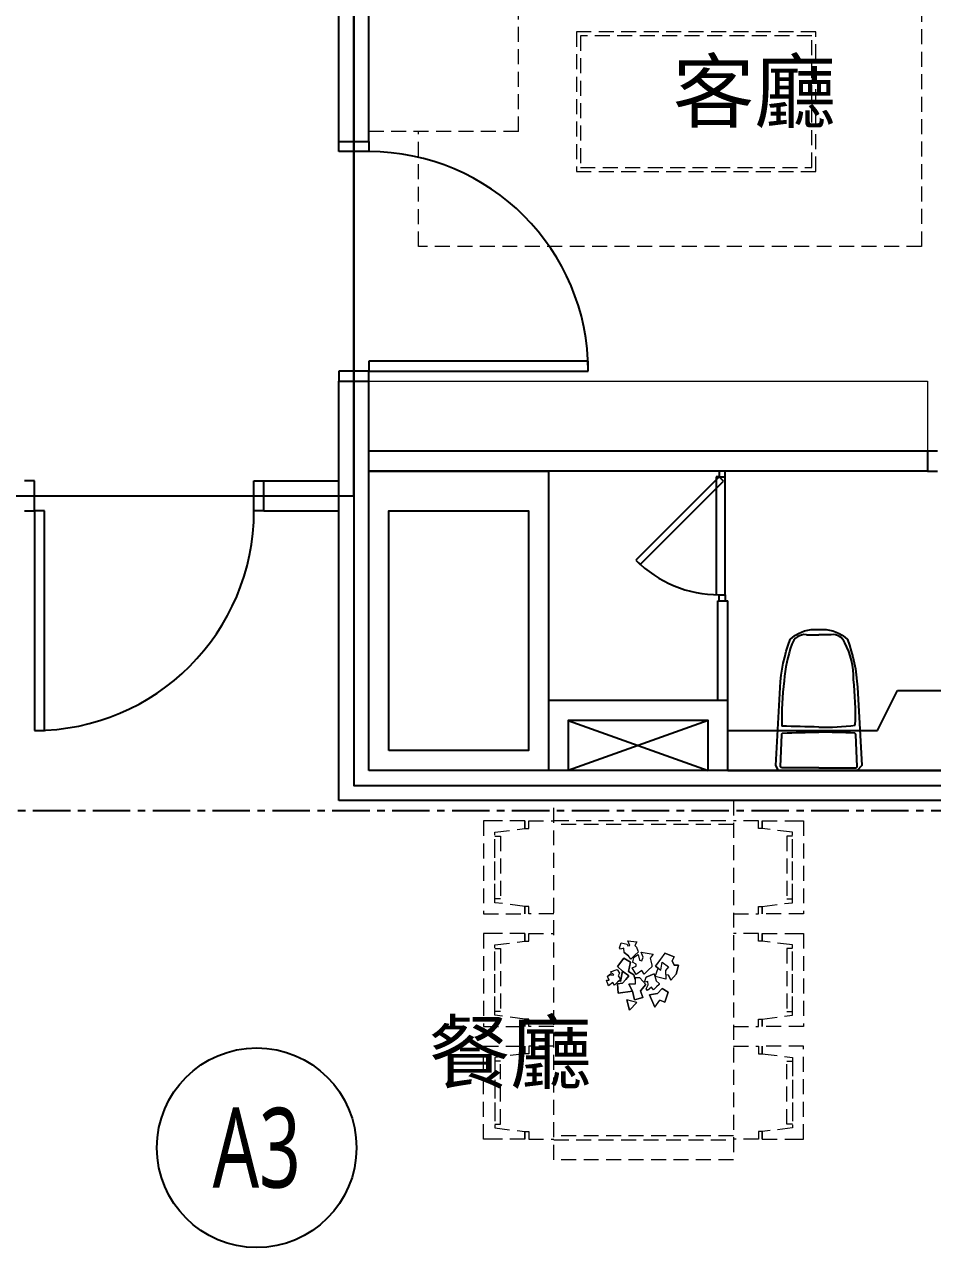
# Model space of a CAD drawing. Header units: millimetres. Extents: x -3377 to 119122, y -22007 to 15479.
# Drawn here: x 41891 to 42346, y 12990 to 13603 of the extents above; entities that cross this region are included whole.
import ezdxf
from ezdxf.enums import TextEntityAlignment as Align

# ---------------------------------------------------------------- set-up
doc = ezdxf.new("R2010")
doc.units = ezdxf.units.MM
doc.header["$LTSCALE"] = 150
doc.header["$MEASUREMENT"] = 0
doc.linetypes.add('11', pattern=[0.15, 0.1, -0.05])
doc.linetypes.add('CENTER', pattern=[2, 1.25, -0.25, 0.25, -0.25])
doc.layers.get('0').update_dxf_attribs({"plot": 0})
for name, color, linetype, plot in [('AREA', 3, 'Continuous', False), ('FUNITURE', 9, 'Continuous', False), ('S-ARCH', 252, 'Continuous', False)]:
    doc.layers.add(name, color=color, linetype=linetype, plot=plot)
for name, color, linetype in [('GRID', 5, 'CENTER'), ('OPEN', 4, 'Continuous'), ('SYM', 3, 'Continuous'), ('TEXT', 2, 'Continuous'), ('TOIL', 6, 'Continuous'), ('WALL', 2, 'Continuous'), ('WALL2', 3, 'Continuous')]:
    doc.layers.add(name, color=color, linetype=linetype)
doc.styles.add('C1', font='', dxfattribs={"bigfont": 'japanese.shx'})
doc.styles.add('HH', font='')
doc.styles.get('C1').set_extended_font_data('微軟正黑體')
doc.styles.get('HH').set_extended_font_data('Microsoft JhengHei')

# ---------------------------------------------------------------- blocks, each defined once
blk = doc.blocks.new('A$C36C53BDF')
at = {"color": 252}
for p, q in [((-2234.56143, -424.13893), (-2304.56143, -449.13893)), ((-2304.56143, -424.13893), (-2234.56143, -449.13893))]:
    blk.add_line(p, q, dxfattribs=at)
at = {"layer": 'AREA', "color": 252}
for points in [[(-1979.56143, 48.36107), (-1979.56143, 258.36107), (-2412.06143, 258.36107), (-2412.06143, 118.36107), (-2412.06143, -311.63893), (-2412.06143, -449.13893), (-2412.06143, -456.63893), (-1747.06143, -456.63893), (-1609.56143, -456.63893), (-1609.56143, 48.36107), (-1794.56143, 48.36107)], [(-3284.56143, 33.36107), (-3414.56143, 33.36107), (-3414.56143, 118.36107), (-3639.56143, 118.36107), (-3639.56143, -321.63893), (-3414.56143, -321.63893), (-3414.56143, -296.63893), (-3414.56143, -191.63893), (-3144.56143, -191.63893), (-2929.56143, -191.63893), (-2652.06143, -191.63893), (-2652.06143, -311.63893), (-2412.06143, -311.63893), (-2412.06143, 118.36107), (-2652.06143, 118.36107), (-2652.06143, 33.36107)]]:
    blk.add_lwpolyline(points, close=True, dxfattribs=at)
at = {"layer": 'FUNITURE', "color": 252, "linetype": '11', "lineweight": 5, "ltscale": 0.5}
for p, q in [((-2404.56139, -129.13893), (-2404.56143, 40.86107)), ((-2329.56143, -129.13893), (-2329.56143, -44.13893)), ((-2127.61522, -44.13893), (-2127.61522, -186.71087)), ((-2300.52591, -79.13893), (-2300.52591, -149.13893)), ((-2180.52591, -79.13893), (-2300.52591, -79.13893)), ((-2180.52591, -149.13893), (-2180.52591, -79.13893)), ((-2298.52591, -81.13893), (-2298.52591, -147.13893)), ((-2182.52591, -81.13893), (-2298.52591, -81.13893)), ((-2182.52591, -147.13893), (-2182.52591, -81.13893)), ((-2329.56143, -129.13893), (-2404.56139, -129.13893)), ((-2379.56143, -186.71087), (-2379.56143, -129.13893)), ((-2300.52591, -149.13893), (-2180.52591, -149.13893)), ((-2298.52591, -147.13893), (-2182.52591, -147.13893)), ((-2127.61522, -186.71087), (-2379.56143, -186.71087))]:
    blk.add_line(p, q, dxfattribs=at)
at = {"layer": 'FUNITURE', "color": 252, "linetype": '11', "lineweight": 13, "ltscale": 0.5}
for p, q in [((-2311.85242, -644.13893), (-2311.85242, -464.13893)), ((-2221.85242, -464.13893), (-2311.79399, -464.13893)), ((-2221.85242, -464.13893), (-2221.85242, -644.13893)), ((-2347.06143, -474.45031), (-2347.06143, -521.03446)), ((-2341.40053, -474.45031), (-2347.06143, -474.45031)), ((-2326.30478, -474.45031), (-2341.40053, -474.45031)), ((-2326.30478, -474.45031), (-2326.30478, -478.22425)), ((-2326.30478, -478.22425), (-2326.30478, -474.45031)), ((-2324.41781, -474.45031), (-2311.85242, -474.45031)), ((-2324.41781, -478.22425), (-2324.41781, -474.45031)), ((-2311.85242, -474.13893), (-2221.85242, -474.13893)), ((-2221.85242, -476.13893), (-2311.79399, -476.13893)), ((-2209.28702, -474.45031), (-2221.85242, -474.45031)), ((-2209.28702, -478.22425), (-2209.28702, -474.45031)), ((-2207.40006, -474.45031), (-2192.30431, -474.45031)), ((-2207.40006, -474.45031), (-2207.40006, -478.22425)), ((-2207.40006, -478.22425), (-2207.40006, -474.45031)), ((-2192.30431, -474.45031), (-2186.6434, -474.45031)), ((-2186.6434, -474.45031), (-2186.6434, -521.03446)), ((-2341.40053, -480.11121), (-2326.30478, -478.22425)), ((-2341.40053, -515.37355), (-2341.40053, -480.11121)), ((-2341.40053, -513.48659), (-2341.40053, -481.99818)), ((-2341.40053, -481.99818), (-2338.57007, -481.99818)), ((-2338.57007, -481.99818), (-2338.57007, -513.48659)), ((-2326.30478, -478.22425), (-2324.41781, -478.22425)), ((-2207.40006, -478.22425), (-2209.28702, -478.22425)), ((-2192.30431, -480.11121), (-2207.40006, -478.22425)), ((-2195.13476, -481.99818), (-2195.13476, -513.48659)), ((-2192.30431, -481.99818), (-2195.13476, -481.99818)), ((-2192.30431, -515.37355), (-2192.30431, -480.11121)), ((-2192.30431, -513.48659), (-2192.30431, -481.99818)), ((-2338.57007, -513.48659), (-2341.40053, -513.48659)), ((-2195.13476, -513.48659), (-2192.30431, -513.48659)), ((-2326.30478, -517.26052), (-2341.40053, -515.37355)), ((-2326.30478, -517.26052), (-2326.30478, -521.03446)), ((-2324.41781, -517.26052), (-2326.30478, -517.26052)), ((-2326.30478, -521.03446), (-2326.30478, -517.26052)), ((-2324.41781, -521.03446), (-2324.41781, -517.26052)), ((-2209.28702, -517.26052), (-2207.40006, -517.26052)), ((-2209.28702, -521.03446), (-2209.28702, -517.26052)), ((-2207.40006, -517.26052), (-2192.30431, -515.37355)), ((-2207.40006, -517.26052), (-2207.40006, -521.03446)), ((-2207.40006, -521.03446), (-2207.40006, -517.26052)), ((-2347.06143, -521.03446), (-2326.30478, -521.03446)), ((-2311.85242, -521.03446), (-2324.41781, -521.03446)), ((-2221.85242, -521.03446), (-2209.28702, -521.03446)), ((-2186.6434, -521.03446), (-2207.40006, -521.03446)), ((-2347.06143, -530.84686), (-2347.06143, -577.43101)), ((-2341.40053, -530.84686), (-2347.06143, -530.84686)), ((-2326.30478, -530.84686), (-2341.40053, -530.84686)), ((-2326.30478, -530.84686), (-2326.30478, -534.62079)), ((-2326.30478, -534.62079), (-2326.30478, -530.84686)), ((-2324.41781, -530.84686), (-2311.85242, -530.84686)), ((-2324.41781, -534.62079), (-2324.41781, -530.84686)), ((-2209.28702, -530.84686), (-2221.85242, -530.84686)), ((-2209.28702, -534.62079), (-2209.28702, -530.84686)), ((-2207.40006, -530.84686), (-2192.30431, -530.84686)), ((-2207.40006, -530.84686), (-2207.40006, -534.62079)), ((-2207.40006, -534.62079), (-2207.40006, -530.84686)), ((-2192.30431, -530.84686), (-2186.6434, -530.84686)), ((-2186.6434, -530.84686), (-2186.6434, -577.43101)), ((-2341.40053, -536.50776), (-2326.30478, -534.62079)), ((-2341.40053, -571.7701), (-2341.40053, -536.50776)), ((-2341.40053, -569.88313), (-2341.40053, -538.39473)), ((-2341.40053, -538.39473), (-2338.57007, -538.39473)), ((-2338.57007, -538.39473), (-2338.57007, -569.88313)), ((-2326.30478, -534.62079), (-2324.41781, -534.62079)), ((-2278.87708, -537.97291), (-2277.99596, -535.41302)), ((-2278.87708, -537.97291), (-2277.99596, -535.41302)), ((-2278.47766, -538.65957), (-2278.87708, -537.97291)), ((-2278.47766, -538.65957), (-2278.87708, -537.97291)), ((-2276.76544, -538.18425), (-2278.47766, -538.65957)), ((-2276.76544, -538.18425), (-2278.47766, -538.65957)), ((-2277.99596, -535.41302), (-2275.03318, -536.09136)), ((-2277.99596, -535.41302), (-2275.03318, -536.09136)), ((-2276.6222, -540.32274), (-2276.76544, -538.18425)), ((-2276.6222, -540.32274), (-2276.76544, -538.18425)), ((-2275.03318, -536.09136), (-2274.72209, -536.9096)), ((-2275.03318, -536.09136), (-2274.72209, -536.9096)), ((-2274.75738, -534.54145), (-2270.1516, -535.00321)), ((-2273.69341, -536.90445), (-2274.75738, -534.54145)), ((-2274.75738, -534.54145), (-2270.1516, -535.00321)), ((-2273.69341, -536.90445), (-2274.75738, -534.54145)), ((-2274.72209, -536.9096), (-2273.69341, -536.90445)), ((-2274.72209, -536.9096), (-2273.69341, -536.90445)), ((-2270.1516, -535.00321), (-2271.31102, -536.79968)), ((-2270.1516, -535.00321), (-2271.31102, -536.79968)), ((-2271.31102, -536.79968), (-2270.44228, -537.61048)), ((-2271.31102, -536.79968), (-2270.44228, -537.61048)), ((-2270.44228, -537.61048), (-2269.67056, -539.49649)), ((-2270.44228, -537.61048), (-2269.67056, -539.49649)), ((-2207.40006, -534.62079), (-2209.28702, -534.62079)), ((-2192.30431, -536.50776), (-2207.40006, -534.62079)), ((-2195.13476, -538.39473), (-2195.13476, -569.88313)), ((-2192.30431, -538.39473), (-2195.13476, -538.39473)), ((-2192.30431, -571.7701), (-2192.30431, -536.50776)), ((-2192.30431, -569.88313), (-2192.30431, -538.39473)), ((-2276.72097, -543.13757), (-2279.95944, -547.3935)), ((-2279.95944, -547.3935), (-2276.72097, -543.13757)), ((-2273.44423, -545.23315), (-2276.72097, -543.13757)), ((-2276.72097, -543.13757), (-2273.44423, -545.23315)), ((-2274.40777, -541.95404), (-2276.6222, -540.32274)), ((-2276.6222, -540.32274), (-2274.40777, -541.95404)), ((-2273.2407, -543.66332), (-2274.40777, -541.95404)), ((-2273.2407, -543.66332), (-2274.40777, -541.95404)), ((-2274.36035, -549.79151), (-2273.44423, -545.23315)), ((-2273.44423, -545.23315), (-2274.36035, -549.79151)), ((-2271.27177, -541.74399), (-2273.2407, -543.66332)), ((-2271.89648, -542.75261), (-2272.47298, -545.1784)), ((-2270.60278, -546.14381), (-2272.47298, -545.1784)), ((-2270.60278, -546.14381), (-2272.47298, -545.1784)), ((-2271.89648, -542.75261), (-2269.55259, -541.31283)), ((-2271.89648, -542.75261), (-2269.55259, -541.31283)), ((-2269.62299, -540.20672), (-2271.27177, -541.74399)), ((-2269.67056, -539.49649), (-2269.62299, -540.20672)), ((-2269.67056, -539.49649), (-2269.62299, -540.20672)), ((-2269.55259, -541.31283), (-2268.81369, -544.19034)), ((-2269.55259, -541.31283), (-2268.81369, -544.19034)), ((-2268.81369, -544.19034), (-2267.72436, -544.49828)), ((-2268.81369, -544.19034), (-2267.72436, -544.49828)), ((-2266.98368, -542.7302), (-2268.00025, -540.18373)), ((-2268.00025, -540.18373), (-2262.09085, -541.20725)), ((-2266.98368, -542.7302), (-2268.00025, -540.18373)), ((-2268.00025, -540.18373), (-2262.09085, -541.20725)), ((-2267.72436, -544.49828), (-2266.98368, -542.7302)), ((-2267.72436, -544.49828), (-2266.98368, -542.7302)), ((-2262.09085, -541.20725), (-2263.59217, -543.1606)), ((-2262.09085, -541.20725), (-2263.59217, -543.1606)), ((-2263.59217, -543.1606), (-2263.24326, -544.5788)), ((-2263.59217, -543.1606), (-2263.24326, -544.5788)), ((-2263.24326, -544.5788), (-2262.70166, -546.69016)), ((-2263.24326, -544.5788), (-2262.70166, -546.69016)), ((-2256.11947, -540.65821), (-2260.88753, -547.12436)), ((-2260.88753, -547.12436), (-2256.11947, -540.65821)), ((-2258.18896, -549.24245), (-2257.45387, -545.21519)), ((-2257.45387, -545.21519), (-2254.29077, -547.51597)), ((-2251.5588, -542.45982), (-2256.11947, -540.65821)), ((-2256.11947, -540.65821), (-2251.5588, -542.45982)), ((-2252.57304, -544.46003), (-2251.5588, -542.45982)), ((-2251.5588, -542.45982), (-2252.57304, -544.46003)), ((-2251.54554, -546.59966), (-2252.57304, -544.46003)), ((-2252.57304, -544.46003), (-2251.54554, -546.59966)), ((-2283.18725, -550.94052), (-2284.86607, -552.27519)), ((-2284.86607, -552.27519), (-2283.18725, -550.94052)), ((-2283.40204, -549.95083), (-2280.04041, -548.80158)), ((-2283.40204, -549.95083), (-2280.04041, -548.80158)), ((-2281.73776, -551.46764), (-2283.40204, -549.95083)), ((-2281.73776, -551.46764), (-2283.40204, -549.95083)), ((-2283.18725, -550.94052), (-2283.17542, -551.68734)), ((-2283.18725, -550.94052), (-2283.17542, -551.68734)), ((-2280.04041, -548.80158), (-2278.95488, -550.72114)), ((-2280.04041, -548.80158), (-2278.95488, -550.72114)), ((-2279.95944, -547.3935), (-2277.37469, -549.71151)), ((-2277.37469, -549.71151), (-2279.95944, -547.3935)), ((-2278.95488, -550.72114), (-2279.57833, -551.94724)), ((-2278.40284, -554.80566), (-2277.37469, -549.71151)), ((-2277.37469, -549.71151), (-2278.40284, -554.80566)), ((-2277.37469, -549.71151), (-2274.2116, -552.01229)), ((-2274.2116, -552.01229), (-2277.37469, -549.71151)), ((-2271.77854, -551.57354), (-2274.36035, -549.79151)), ((-2274.36035, -549.79151), (-2271.77854, -551.57354)), ((-2272.49278, -548.06757), (-2270.55975, -547.11874)), ((-2272.49278, -548.06757), (-2270.55975, -547.11874)), ((-2270.4977, -551.40545), (-2272.49278, -548.06757)), ((-2267.75777, -549.31314), (-2270.6103, -551.41199)), ((-2267.75777, -549.31314), (-2270.6103, -551.41199)), ((-2270.55975, -547.11874), (-2270.60278, -546.14381)), ((-2266.51213, -551.13749), (-2267.75777, -549.31314)), ((-2266.51213, -551.13749), (-2267.75777, -549.31314)), ((-2264.41066, -549.08895), (-2266.51213, -551.13749)), ((-2264.41066, -549.08895), (-2266.51213, -551.13749)), ((-2261.62087, -550.97026), (-2265.61146, -552.63483)), ((-2265.61146, -552.63483), (-2261.62087, -550.97026)), ((-2262.65089, -547.4482), (-2264.41066, -549.08895)), ((-2262.65089, -547.4482), (-2264.41066, -549.08895)), ((-2262.70166, -546.69016), (-2262.65089, -547.4482)), ((-2262.70166, -546.69016), (-2262.65089, -547.4482)), ((-2261.62087, -550.97026), (-2260.90923, -553.43524)), ((-2261.62087, -550.97026), (-2260.90923, -553.43524)), ((-2261.05276, -552.3285), (-2259.53824, -548.18341)), ((-2261.05276, -552.3285), (-2259.53824, -548.18341)), ((-2260.88753, -547.12436), (-2258.18896, -549.24245)), ((-2259.53824, -548.18341), (-2260.88753, -547.12436)), ((-2254.29077, -547.51597), (-2255.81709, -549.29739)), ((-2255.81709, -549.29739), (-2255.68933, -553.63272)), ((-2253.1805, -554.15231), (-2250.4904, -551.17134)), ((-2250.4904, -551.17134), (-2253.1805, -554.15231)), ((-2249.26656, -546.59881), (-2251.54554, -546.59966)), ((-2251.54554, -546.59966), (-2249.26656, -546.59881)), ((-2250.4904, -551.17134), (-2249.26656, -546.59881)), ((-2249.26656, -546.59881), (-2250.4904, -551.17134)), ((-2285.35453, -554.22622), (-2284.02723, -554.13976)), ((-2285.35453, -554.22622), (-2284.02723, -554.13976)), ((-2284.3854, -556.95217), (-2285.35453, -554.22622)), ((-2284.3854, -556.95217), (-2285.35453, -554.22622)), ((-2284.02723, -554.13976), (-2284.86607, -552.27519)), ((-2284.02723, -554.13976), (-2284.86607, -552.27519)), ((-2282.29618, -555.41496), (-2284.3854, -556.95217)), ((-2282.29618, -555.41496), (-2284.3854, -556.95217)), ((-2283.17542, -551.68734), (-2281.73776, -551.46764)), ((-2283.17542, -551.68734), (-2281.73776, -551.46764)), ((-2281.38387, -556.75113), (-2282.29618, -555.41496)), ((-2281.38387, -556.75113), (-2282.29618, -555.41496)), ((-2279.84473, -555.25076), (-2281.38387, -556.75113)), ((-2279.84473, -555.25076), (-2281.38387, -556.75113)), ((-2278.55586, -554.04906), (-2279.84473, -555.25076)), ((-2279.2003, -554.64991), (-2279.84473, -555.25076)), ((-2277.42507, -555.70558), (-2279.84422, -556.05206)), ((-2279.84422, -556.05206), (-2277.42507, -555.70558)), ((-2279.84422, -556.05206), (-2279.65005, -560.75408)), ((-2279.65005, -560.75408), (-2279.84422, -556.05206)), ((-2279.57833, -551.94724), (-2278.59305, -553.49387)), ((-2278.40284, -554.80566), (-2279.2003, -554.64991)), ((-2278.40284, -554.80566), (-2279.2003, -554.64991)), ((-2278.59305, -553.49387), (-2278.55586, -554.04906)), ((-2275.73791, -553.7937), (-2277.42507, -555.70558)), ((-2277.42507, -555.70558), (-2275.73791, -553.7937)), ((-2274.2116, -552.01229), (-2275.73791, -553.7937)), ((-2275.73791, -553.7937), (-2274.2116, -552.01229)), ((-2274.20712, -556.20381), (-2270.93653, -555.98475)), ((-2271.05198, -555.99248), (-2274.20712, -556.20381)), ((-2272.36353, -559.73187), (-2274.20712, -556.20381)), ((-2274.20712, -556.20381), (-2272.36353, -559.73187)), ((-2271.01035, -553.87371), (-2271.77854, -551.57354)), ((-2271.77854, -551.57354), (-2271.01035, -553.87371)), ((-2270.98915, -552.79456), (-2271.05198, -555.99248)), ((-2271.01035, -553.87371), (-2270.98915, -552.79456)), ((-2268.75346, -552.95199), (-2270.98915, -552.79456)), ((-2270.98915, -552.79456), (-2268.75346, -552.95199)), ((-2265.75393, -556.42508), (-2268.75346, -552.95199)), ((-2268.75346, -552.95199), (-2265.75393, -556.42508)), ((-2268.35588, -559.50372), (-2265.75393, -556.42508)), ((-2265.75393, -556.42508), (-2268.35588, -559.50372)), ((-2266.30024, -554.63593), (-2265.61146, -552.63483)), ((-2266.30024, -554.63593), (-2265.61146, -552.63483)), ((-2265.98801, -555.1727), (-2266.30024, -554.63593)), ((-2265.98801, -555.1727), (-2266.30024, -554.63593)), ((-2264.64954, -554.80114), (-2265.98801, -555.1727)), ((-2264.64954, -554.80114), (-2265.98801, -555.1727)), ((-2265.49542, -558.49194), (-2264.53757, -556.47282)), ((-2265.49542, -558.49194), (-2264.53757, -556.47282)), ((-2264.53757, -556.47282), (-2264.64954, -554.80114)), ((-2264.53757, -556.47282), (-2264.64954, -554.80114)), ((-2255.68933, -553.63272), (-2261.05276, -552.3285)), ((-2260.90923, -553.43524), (-2260.55981, -554.52721)), ((-2260.90923, -553.43524), (-2260.55981, -554.52721)), ((-2260.55981, -554.52721), (-2259.1034, -555.82693)), ((-2260.55981, -554.52721), (-2259.1034, -555.82693)), ((-2259.06621, -556.38213), (-2260.35508, -557.58382)), ((-2259.06621, -556.38213), (-2260.35508, -557.58382)), ((-2259.1034, -555.82693), (-2259.06621, -556.38213)), ((-2259.1034, -555.82693), (-2259.06621, -556.38213)), ((-2254.2863, -551.7075), (-2255.75321, -551.46505)), ((-2254.2863, -551.7075), (-2255.75321, -551.46505)), ((-2255.75321, -551.46505), (-2255.68933, -553.63272)), ((-2254.2863, -551.7075), (-2253.1805, -554.15231)), ((-2253.1805, -554.15231), (-2254.2863, -551.7075)), ((-2279.65005, -560.75408), (-2272.36353, -559.73187)), ((-2272.36353, -559.73187), (-2279.65005, -560.75408)), ((-2272.39797, -559.69672), (-2271.37727, -563.97045)), ((-2271.37727, -563.97045), (-2272.39797, -559.69672)), ((-2271.37727, -563.97045), (-2267.2281, -562.84948)), ((-2267.2281, -562.84948), (-2271.37727, -563.97045)), ((-2267.2281, -562.84948), (-2268.35588, -559.50372)), ((-2268.35588, -559.50372), (-2267.2281, -562.84948)), ((-2264.89574, -559.28523), (-2265.49542, -558.49194)), ((-2264.89574, -559.28523), (-2265.49542, -558.49194)), ((-2262.80653, -557.74802), (-2264.89574, -559.28523)), ((-2262.80653, -557.74802), (-2264.89574, -559.28523)), ((-2259.90868, -560.88057), (-2263.80291, -561.57623)), ((-2263.80291, -561.57623), (-2259.90868, -560.88057)), ((-2263.80291, -561.57623), (-2261.26888, -567.6378)), ((-2261.26888, -567.6378), (-2263.80291, -561.57623)), ((-2261.89421, -559.08419), (-2262.80653, -557.74802)), ((-2261.89421, -559.08419), (-2262.80653, -557.74802)), ((-2260.35508, -557.58382), (-2261.89421, -559.08419)), ((-2260.35508, -557.58382), (-2261.89421, -559.08419)), ((-2257.45541, -558.33818), (-2259.90868, -560.88057)), ((-2259.90868, -560.88057), (-2257.45541, -558.33818)), ((-2254.5357, -560.27662), (-2257.45541, -558.33818)), ((-2257.45541, -558.33818), (-2254.5357, -560.27662)), ((-2256.1523, -565.15767), (-2254.5357, -560.27662)), ((-2254.5357, -560.27662), (-2256.1523, -565.15767)), ((-2273.93603, -569.17543), (-2275.27705, -564.09691)), ((-2275.27705, -564.09691), (-2273.93603, -569.17543)), ((-2270.21818, -565.43068), (-2275.27705, -564.09691)), ((-2270.21818, -565.43068), (-2273.93603, -569.17543)), ((-2273.93603, -569.17543), (-2270.21818, -565.43068)), ((-2261.26888, -567.6378), (-2258.77296, -564.1573)), ((-2258.77296, -564.1573), (-2256.1523, -565.15767)), ((-2256.1523, -565.15767), (-2258.77296, -564.1573)), ((-2338.57007, -569.88313), (-2341.40053, -569.88313)), ((-2326.30478, -573.65707), (-2341.40053, -571.7701)), ((-2326.30478, -573.65707), (-2326.30478, -577.43101)), ((-2324.41781, -573.65707), (-2326.30478, -573.65707)), ((-2326.30478, -577.43101), (-2326.30478, -573.65707)), ((-2324.41781, -577.43101), (-2324.41781, -573.65707)), ((-2209.28702, -573.65707), (-2207.40006, -573.65707)), ((-2209.28702, -577.43101), (-2209.28702, -573.65707)), ((-2207.40006, -573.65707), (-2192.30431, -571.7701)), ((-2207.40006, -573.65707), (-2207.40006, -577.43101)), ((-2207.40006, -577.43101), (-2207.40006, -573.65707)), ((-2195.13476, -569.88313), (-2192.30431, -569.88313)), ((-2347.06143, -577.43101), (-2326.30478, -577.43101)), ((-2311.85242, -577.43101), (-2324.41781, -577.43101)), ((-2221.85242, -577.43101), (-2209.28702, -577.43101)), ((-2186.6434, -577.43101), (-2207.40006, -577.43101)), ((-2347.06143, -633.82756), (-2347.06143, -587.24341)), ((-2347.06143, -587.24341), (-2326.30478, -587.24341)), ((-2326.30478, -591.01734), (-2326.30478, -587.24341)), ((-2326.30478, -587.24341), (-2326.30478, -591.01734)), ((-2311.85242, -587.24341), (-2324.41781, -587.24341)), ((-2324.41781, -587.24341), (-2324.41781, -591.01734)), ((-2221.85242, -587.24341), (-2209.28702, -587.24341)), ((-2209.28702, -587.24341), (-2209.28702, -591.01734)), ((-2186.6434, -587.24341), (-2207.40006, -587.24341)), ((-2207.40006, -591.01734), (-2207.40006, -587.24341)), ((-2207.40006, -587.24341), (-2207.40006, -591.01734)), ((-2186.6434, -633.82756), (-2186.6434, -587.24341)), ((-2326.30478, -591.01734), (-2341.40053, -592.90431)), ((-2341.40053, -592.90431), (-2341.40053, -628.16665)), ((-2324.41781, -591.01734), (-2326.30478, -591.01734)), ((-2209.28702, -591.01734), (-2207.40006, -591.01734)), ((-2207.40006, -591.01734), (-2192.30431, -592.90431)), ((-2192.30431, -592.90431), (-2192.30431, -628.16665)), ((-2341.40053, -594.79128), (-2341.40053, -626.27968)), ((-2338.57007, -594.79128), (-2341.40053, -594.79128)), ((-2338.57007, -626.27968), (-2338.57007, -594.79128)), ((-2195.13476, -626.27968), (-2195.13476, -594.79128)), ((-2195.13476, -594.79128), (-2192.30431, -594.79128)), ((-2192.30431, -594.79128), (-2192.30431, -626.27968)), ((-2341.40053, -626.27968), (-2338.57007, -626.27968)), ((-2341.40053, -628.16665), (-2326.30478, -630.05362)), ((-2326.30478, -630.05362), (-2324.41781, -630.05362)), ((-2326.30478, -633.82756), (-2326.30478, -630.05362)), ((-2326.30478, -630.05362), (-2326.30478, -633.82756)), ((-2324.41781, -630.05362), (-2324.41781, -633.82756)), ((-2209.28702, -630.05362), (-2209.28702, -633.82756)), ((-2207.40006, -630.05362), (-2209.28702, -630.05362)), ((-2192.30431, -628.16665), (-2207.40006, -630.05362)), ((-2207.40006, -633.82756), (-2207.40006, -630.05362)), ((-2207.40006, -630.05362), (-2207.40006, -633.82756)), ((-2192.30431, -626.27968), (-2195.13476, -626.27968)), ((-2341.40053, -633.82756), (-2347.06143, -633.82756)), ((-2326.30478, -633.82756), (-2341.40053, -633.82756)), ((-2324.41781, -633.82756), (-2311.85242, -633.82756)), ((-2311.85242, -634.13893), (-2221.85242, -634.13893)), ((-2221.85242, -632.13893), (-2311.79399, -632.13893)), ((-2209.28702, -633.82756), (-2221.85242, -633.82756)), ((-2207.40006, -633.82756), (-2192.30431, -633.82756)), ((-2192.30431, -633.82756), (-2186.6434, -633.82756)), ((-2221.85242, -644.13893), (-2311.85242, -644.13893))]:
    blk.add_line(p, q, dxfattribs=at)
at = {"layer": 'FUNITURE', "color": 252, "lineweight": 5}
blk.add_lwpolyline([(-2124.56143, -254.13893), (-2124.56143, -289.13893), (-2404.56143, -289.13893), (-2404.56143, -254.13893)], close=True, dxfattribs=at)
at = {"layer": 'GRID', "color": 252, "ltscale": 0.1}
blk.add_line((-4852.80253, -469.13893), (-1061.07926, -469.13893), dxfattribs=at)
at = {"layer": 'OPEN', "color": 252, "linetype": 'Continuous'}
for p, q in [((-2419.56143, -139.13893), (-2419.56143, -134.13893)), ((-2404.56143, -134.13893), (-2404.56143, -139.13893)), ((-2404.56143, -139.13893), (-2419.56143, -139.13893)), ((-2294.56143, -244.13893), (-2404.56143, -244.13893)), ((-2404.56143, -244.13893), (-2404.56143, -249.13893)), ((-2294.56143, -249.13893), (-2294.56143, -244.13893)), ((-2404.56143, -249.13893), (-2419.56143, -249.13893)), ((-2419.56143, -249.13893), (-2419.56143, -254.13893)), ((-2404.56143, -254.13893), (-2404.56143, -249.13893)), ((-2404.56143, -249.13893), (-2294.56143, -249.13893)), ((-2119.56143, -289.13893), (-2124.56143, -289.13893)), ((-2124.56143, -299.13893), (-2119.56143, -299.13893)), ((-2572.06143, -304.13893), (-2577.06143, -304.13893)), ((-2572.06143, -319.13893), (-2572.06143, -304.13893)), ((-2462.06143, -319.13893), (-2462.06143, -304.13893)), ((-2462.06143, -304.13893), (-2457.06143, -304.13893)), ((-2577.06143, -319.13893), (-2572.06143, -319.13893)), ((-2572.06143, -319.13893), (-2572.06143, -429.13893)), ((-2567.06143, -319.13893), (-2572.06143, -319.13893)), ((-2567.06143, -429.13893), (-2567.06143, -319.13893)), ((-2457.06143, -319.13893), (-2462.06143, -319.13893)), ((-2572.06143, -429.13893), (-2567.06143, -429.13893))]:
    blk.add_line(p, q, dxfattribs=at)
for centre, start, end in [((-2404.56143, -249.13893), 0, 90), ((-2572.06143, -319.13893), 270, 0)]:
    blk.add_arc(centre, 110, start, end, dxfattribs=at)
at = {"layer": 'SYM', "color": 252}
blk.add_circle((-2460.68931, -638.12639), 50, dxfattribs=at)
at = {"layer": 'TOIL', "color": 252, "linetype": 'Continuous'}
for p, q in [((-2228.94039, -299.13893), (-2228.94039, -302.13893)), ((-2225.94039, -302.13893), (-2225.94039, -299.13893)), ((-2228.94039, -302.13893), (-2270.65969, -343.85823)), ((-2268.53837, -345.97955), (-2226.81907, -304.26025)), ((-2230.44039, -302.13893), (-2230.44039, -361.13893)), ((-2228.94039, -302.13893), (-2225.94039, -302.13893)), ((-2226.81907, -304.26025), (-2228.94039, -302.13893)), ((-2225.94039, -361.13893), (-2225.94039, -302.13893)), ((-2270.65969, -343.85823), (-2268.53837, -345.97955)), ((-2228.94039, -364.13893), (-2228.94039, -361.13893)), ((-2228.94039, -361.13893), (-2225.94039, -361.13893)), ((-2225.94039, -361.13893), (-2225.94039, -364.13893))]:
    blk.add_line(p, q, dxfattribs=at)
at = {"layer": 'TOIL', "color": 252}
for p, q in [((-2228.94039, -302.13893), (-2230.44039, -302.13893)), ((-2229.56143, -364.13893), (-2224.56143, -364.13893)), ((-2229.56143, -414.13893), (-2229.56143, -364.13893)), ((-2224.56143, -414.13893), (-2224.56143, -364.13893)), ((-2185.26014, -381.13893), (-2179.06503, -381.13893)), ((-2172.86993, -381.13893), (-2179.06503, -381.13893)), ((-2149.56143, -429.13893), (-2139.56143, -409.13893)), ((-2139.56143, -409.13893), (-2115.06143, -409.13893)), ((-2224.56143, -429.13893), (-2149.56143, -429.13893)), ((-2224.56143, -449.13893), (-2044.56143, -449.13893))]:
    blk.add_line(p, q, dxfattribs=at)
blk.add_lwpolyline([(-2404.56143, -449.13893), (-2404.56143, -299.13893), (-2314.56143, -299.13893), (-2314.56143, -449.13893), (-2404.56143, -449.13893)], dxfattribs=at)
blk.add_lwpolyline([(-2394.56143, -439.13893), (-2394.56143, -319.13893), (-2324.56143, -319.13893), (-2324.56143, -439.13893)], close=True, dxfattribs=at)
blk.add_lwpolyline([(-2177.01326, -378.51936, -0.194459067), (-2164.73998, -383.48025, -0.075960345), (-2159.70003, -407.43249), (-2157.56503, -446.64505), (-2159.80478, -449.13893), (-2199.31809, -449.13893), (-2200.56503, -446.64505), (-2198.4421, -407.654, -0.075960345), (-2193.39009, -383.48025, -0.194459067), (-2181.11681, -378.51936)], format="xyb", close=True, dxfattribs=at)
for points in [[(-2179.06503, -447.87155), (-2197.46674, -447.87155, -0.332674442), (-2198.25521, -447.28166), (-2197.65364, -431.16193, -0.271876216), (-2197.16888, -430.40267, -0.013612866), (-2179.06503, -430.02304, -43.172871874)], [(-2179.06503, -447.87155), (-2160.66333, -447.87155, 0.332674442), (-2159.87486, -447.28166), (-2160.47643, -431.16193, 0.271876216), (-2160.96119, -430.40267, 0.013612866), (-2179.06503, -430.02304, 43.172871874)]]:
    blk.add_lwpolyline(points, format="xyb", dxfattribs=at)
at = {"layer": 'TOIL', "color": 252, "linetype": 'Continuous'}
blk.add_arc((-2228.94039, -302.13893), 59, 224.99999999, 269.99999999, dxfattribs=at)
at = {"layer": 'TOIL', "color": 252}
for centre, radius, start, end in [((-2117.30139, -411.4731), 79.51591, 161.27523521, 174.75879944), ((-2186.00012, -388.02776), 6.92846, 83.86895006, 162.5206406), ((-2172.0634, -387.71449), 6.62484, 22.8810398, 96.99270106), ((-2201.92487, -403.37913), 40.32615, 359.73881645, 26.89291112), ((-2034.4865, -423.66851), 163.16286, 173.15050411, 181.16904943), ((-2333.77907, -421.11056), 173.07181, 358.21136437, 5.81916799), ((-2202.52618, -1012.04423), 585.06742, 87.70182893, 89.51908077), ((-2176.11753, -305.99666), 121.48649, 268.60975297, 277.24736873)]:
    blk.add_arc(centre, radius, start, end, dxfattribs=at)
at = {"layer": 'WALL', "color": 252}
for p, q in [((-2419.56143, -134.13893), (-2419.56143, 265.86107)), ((-2404.56143, -134.13893), (-2404.56143, 250.86107)), ((-2419.56143, -134.13893), (-2404.56143, -134.13893)), ((-2419.56143, -464.13893), (-2419.56143, -254.13893)), ((-2419.56143, -254.13893), (-2404.56143, -254.13893)), ((-2404.56143, -449.13893), (-2404.56143, -254.13893)), ((-2457.06143, -304.13893), (-2419.56143, -304.13893)), ((-2457.06143, -319.13893), (-2457.06143, -304.13893)), ((-2457.06143, -319.13893), (-2419.56143, -319.13893)), ((-1617.06143, -449.13893), (-2404.56143, -449.13893)), ((-1617.06143, -464.13893), (-2419.56143, -464.13893))]:
    blk.add_line(p, q, dxfattribs=at)
at = {"layer": 'WALL2', "color": 252}
for p, q in [((-2124.56143, -289.13893), (-2404.56143, -289.13893)), ((-2124.56143, -289.13893), (-2124.56143, -299.13893)), ((-2124.56143, -299.13893), (-2404.56143, -299.13893))]:
    blk.add_line(p, q, dxfattribs=at)
for points in [[(-2224.56143, -449.13893), (-2224.56143, -414.13893), (-2314.56143, -414.13893), (-2314.56143, -449.13893)], [(-2234.56143, -449.13893), (-2234.56143, -424.13893), (-2304.56143, -424.13893), (-2304.56143, -449.13893)]]:
    blk.add_lwpolyline(points, dxfattribs=at)
at = {"layer": 'SYM', "color": 252, "style": 'C1', "width": 0.7}
blk.add_text('A3', height=40, dxfattribs=at).set_placement((-2460.68931, -638.12639), align=Align.MIDDLE)
at = {"layer": 'TEXT', "color": 252, "style": 'HH'}
for s, p in [('客廳', (-2211.33735, -123.99483)), ('餐廳', (-2333.64434, -605.30884))]:
    blk.add_text(s, height=30, dxfattribs=at).set_placement(p, align=Align.CENTER)
blk = doc.blocks.new('2021-1102')
blk.add_blockref('A$C36C53BDF', (32357.39, -1841.77))

msp = doc.modelspace()

# ---------------------------------------------------------------- block references
at = {"layer": 'S-ARCH'}
msp.add_blockref('2021-1102', (12110.4, 15520.27), dxfattribs=at)

doc.saveas('drawing.dxf')
